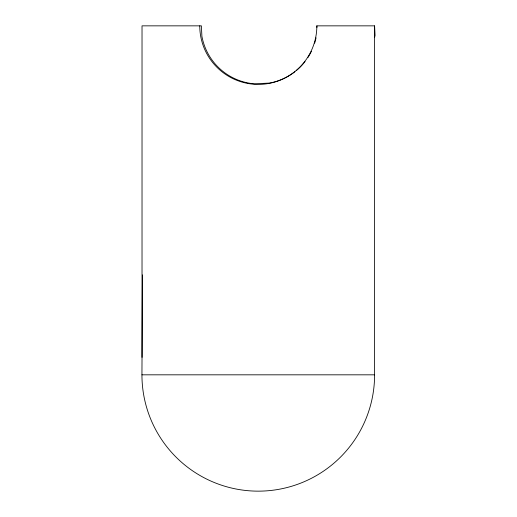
<?xml version="1.0" encoding="UTF-8"?>
<svg xmlns="http://www.w3.org/2000/svg" width="517" height="517" viewBox="0 0 517 517"><rect width="100%" height="100%" fill="white"/><g stroke="black" fill="none" stroke-linecap="round" stroke-linejoin="round"><path stroke-width="0.78" d="M199.762 25.85A58.55 58.55 0 0 0 258.313 84.4A58.55 58.55 0 0 0 316.856 25.85L374.592 25.85L374.592 374.825A116.325 116.325 0 0 1 258.267 491.15A116.325 116.325 0 0 1 141.942 374.825L142.434 274.889M374.592 37.567L375.058 35.421L374.592 25.85M141.942 374.825L374.592 374.825M316.856 25.85L316.934 27.446M142.026 357.376L142.026 25.85L201.391 25.85L201.895 36.229A58.163 58.163 0 0 0 254.345 83.819L269.506 83.075A58.163 58.163 0 0 0 283.245 78.778M316.055 37.767A58.163 58.163 0 0 1 314.64 43.208M311.389 51.37A58.163 58.163 0 0 1 307.822 57.658M305.049 61.549A58.163 58.163 0 0 1 296.732 70.222M294.877 71.727A58.163 58.163 0 0 1 283.969 78.442"/></g></svg>
